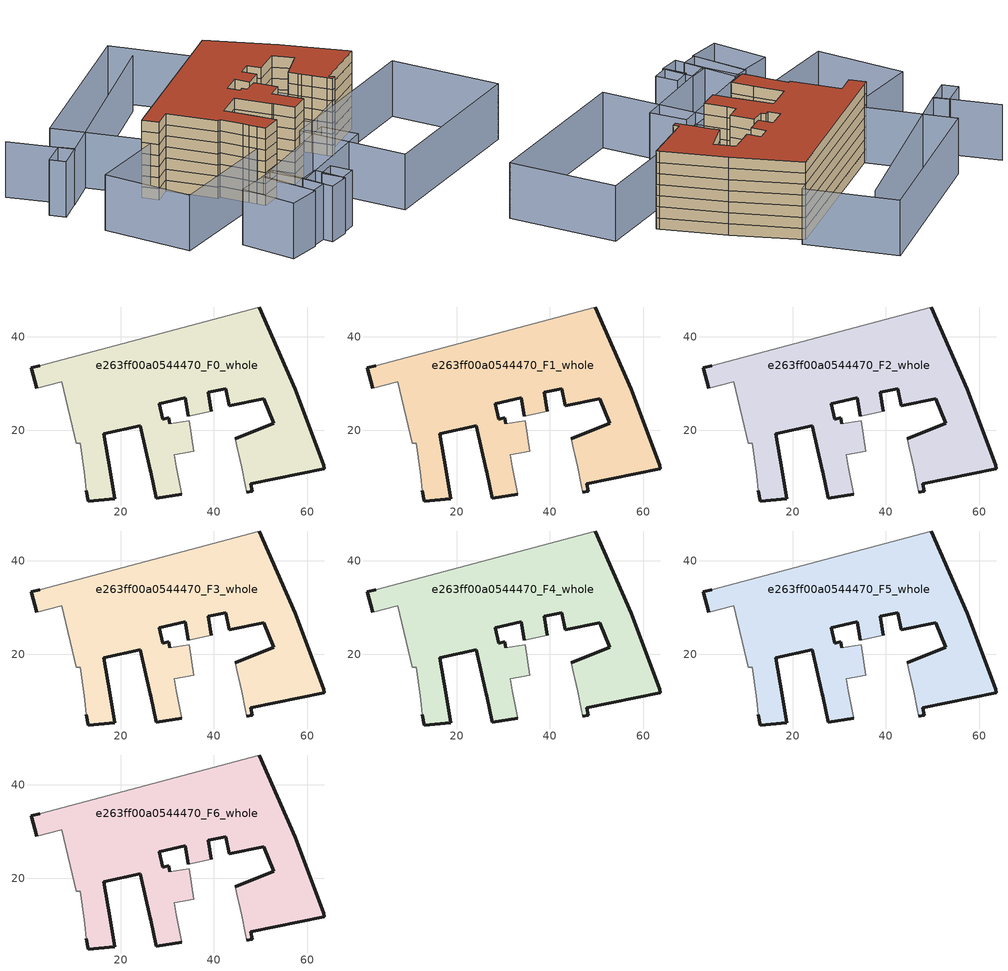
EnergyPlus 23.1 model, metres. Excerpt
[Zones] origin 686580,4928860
e263ff00a0544470_F0_whole
 floor ground (EU_floor_Construction): 49.68,46.39 57.38,28.79 63.45,12.54 63.61,11.71 47.87,8.5 48.23,6.95 47.05,6.74 46.74,8.26 45.92,12.04 45.3,14.9 45.12,15.72 44.57,18.19 52.8,21.45 50.68,26.79 43.28,25.23 42.51,28.91 38.75,28.09 39.42,24.07 34.51,22.99 33.87,26.97 28.26,25.71 29.01,22.39 30.32,22.69 30.56,21.36 34.67,21.99 35.67,15.55 31.47,14.79 31.89,12.22 33.07,6.35 27.61,5.41 26.43,11.11 26.35,11.48 24.16,21 16.39,19.21 17.78,11.23 18.78,5.33 13.07,4.85 12.69,7.09 12.41,9.23 12.17,11.07 11.36,17.26 10.55,17.21 7.42,30.4 2.06,28.95 0.87,33.38 2.65,33.85 z0
 wall outside (EU_wall_Construction): 30.56,21.36 30.32,22.69 29.01,22.39 28.26,25.71 33.87,26.97 34.51,22.99 / 39.42,24.07 38.75,28.09 42.51,28.91 43.28,25.23 50.68,26.79 52.8,21.45 44.57,18.19 / 47.05,6.74 48.23,6.95 47.87,8.5 63.61,11.71 63.45,12.54 57.38,28.79 49.68,46.39 / 2.65,33.85 0.87,33.38 2.06,28.95 / 12.69,7.09 13.07,4.85 18.78,5.33 17.78,11.23 16.39,19.21 24.16,21 26.35,11.48 26.43,11.11 27.61,5.41 33.07,6.35 z0:3
 wall adiabatic (EU_wall_Construction): 33.07,6.35 31.89,12.22 31.47,14.79 35.67,15.55 34.67,21.99 30.56,21.36 / 34.51,22.99 39.42,24.07 / 44.57,18.19 45.12,15.72 45.3,14.9 45.92,12.04 46.74,8.26 47.05,6.74 / 49.68,46.39 2.65,33.85 / 2.06,28.95 7.42,30.4 10.55,17.21 11.36,17.26 12.17,11.07 12.41,9.23 12.69,7.09 z0:3
e263ff00a0544470_F1_whole
 floor to e263ff00a0544470_F0_whole (EU_floor_Construction): 49.68,46.39 57.38,28.79 63.45,12.54 63.61,11.71 47.87,8.5 48.23,6.95 47.05,6.74 46.74,8.26 45.92,12.04 45.3,14.9 45.12,15.72 44.57,18.19 52.8,21.45 50.68,26.79 43.28,25.23 42.51,28.91 38.75,28.09 39.42,24.07 34.51,22.99 33.87,26.97 28.26,25.71 29.01,22.39 30.32,22.69 30.56,21.36 34.67,21.99 35.67,15.55 31.47,14.79 31.89,12.22 33.07,6.35 27.61,5.41 26.43,11.11 26.35,11.48 24.16,21 16.39,19.21 17.78,11.23 18.78,5.33 13.07,4.85 12.69,7.09 12.41,9.23 12.17,11.07 11.36,17.26 10.55,17.21 7.42,30.4 2.06,28.95 0.87,33.38 2.65,33.85 z3
 wall outside (EU_wall_Construction): 30.56,21.36 30.32,22.69 29.01,22.39 28.26,25.71 33.87,26.97 34.51,22.99 / 39.42,24.07 38.75,28.09 42.51,28.91 43.28,25.23 50.68,26.79 52.8,21.45 44.57,18.19 / 47.05,6.74 48.23,6.95 47.87,8.5 63.61,11.71 63.45,12.54 57.38,28.79 49.68,46.39 / 2.65,33.85 0.87,33.38 2.06,28.95 / 12.69,7.09 13.07,4.85 18.78,5.33 17.78,11.23 16.39,19.21 24.16,21 26.35,11.48 26.43,11.11 27.61,5.41 33.07,6.35 z3:6
 wall adiabatic (EU_wall_Construction): 33.07,6.35 31.89,12.22 31.47,14.79 35.67,15.55 34.67,21.99 30.56,21.36 / 34.51,22.99 39.42,24.07 / 44.57,18.19 45.12,15.72 45.3,14.9 45.92,12.04 46.74,8.26 47.05,6.74 / 49.68,46.39 2.65,33.85 / 2.06,28.95 7.42,30.4 10.55,17.21 11.36,17.26 12.17,11.07 12.41,9.23 12.69,7.09 z3:6
e263ff00a0544470_F2_whole
 floor to e263ff00a0544470_F1_whole (EU_floor_Construction): 49.68,46.39 57.38,28.79 63.45,12.54 63.61,11.71 47.87,8.5 48.23,6.95 47.05,6.74 46.74,8.26 45.92,12.04 45.3,14.9 45.12,15.72 44.57,18.19 52.8,21.45 50.68,26.79 43.28,25.23 42.51,28.91 38.75,28.09 39.42,24.07 34.51,22.99 33.87,26.97 28.26,25.71 29.01,22.39 30.32,22.69 30.56,21.36 34.67,21.99 35.67,15.55 31.47,14.79 31.89,12.22 33.07,6.35 27.61,5.41 26.43,11.11 26.35,11.48 24.16,21 16.39,19.21 17.78,11.23 18.78,5.33 13.07,4.85 12.69,7.09 12.41,9.23 12.17,11.07 11.36,17.26 10.55,17.21 7.42,30.4 2.06,28.95 0.87,33.38 2.65,33.85 z6
 wall outside (EU_wall_Construction): 30.56,21.36 30.32,22.69 29.01,22.39 28.26,25.71 33.87,26.97 34.51,22.99 / 39.42,24.07 38.75,28.09 42.51,28.91 43.28,25.23 50.68,26.79 52.8,21.45 44.57,18.19 / 47.05,6.74 48.23,6.95 47.87,8.5 63.61,11.71 63.45,12.54 57.38,28.79 49.68,46.39 / 2.65,33.85 0.87,33.38 2.06,28.95 / 12.69,7.09 13.07,4.85 18.78,5.33 17.78,11.23 16.39,19.21 24.16,21 26.35,11.48 26.43,11.11 27.61,5.41 33.07,6.35 z6:9
 wall adiabatic (EU_wall_Construction): 33.07,6.35 31.89,12.22 31.47,14.79 35.67,15.55 34.67,21.99 30.56,21.36 / 34.51,22.99 39.42,24.07 / 44.57,18.19 45.12,15.72 45.3,14.9 45.92,12.04 46.74,8.26 47.05,6.74 / 49.68,46.39 2.65,33.85 / 2.06,28.95 7.42,30.4 10.55,17.21 11.36,17.26 12.17,11.07 12.41,9.23 12.69,7.09 z6:9
e263ff00a0544470_F3_whole
 floor to e263ff00a0544470_F2_whole (EU_floor_Construction): 49.68,46.39 57.38,28.79 63.45,12.54 63.61,11.71 47.87,8.5 48.23,6.95 47.05,6.74 46.74,8.26 45.92,12.04 45.3,14.9 45.12,15.72 44.57,18.19 52.8,21.45 50.68,26.79 43.28,25.23 42.51,28.91 38.75,28.09 39.42,24.07 34.51,22.99 33.87,26.97 28.26,25.71 29.01,22.39 30.32,22.69 30.56,21.36 34.67,21.99 35.67,15.55 31.47,14.79 31.89,12.22 33.07,6.35 27.61,5.41 26.43,11.11 26.35,11.48 24.16,21 16.39,19.21 17.78,11.23 18.78,5.33 13.07,4.85 12.69,7.09 12.41,9.23 12.17,11.07 11.36,17.26 10.55,17.21 7.42,30.4 2.06,28.95 0.87,33.38 2.65,33.85 z9
 wall outside (EU_wall_Construction): 30.56,21.36 30.32,22.69 29.01,22.39 28.26,25.71 33.87,26.97 34.51,22.99 / 39.42,24.07 38.75,28.09 42.51,28.91 43.28,25.23 50.68,26.79 52.8,21.45 44.57,18.19 / 47.05,6.74 48.23,6.95 47.87,8.5 63.61,11.71 63.45,12.54 57.38,28.79 49.68,46.39 / 2.65,33.85 0.87,33.38 2.06,28.95 / 12.69,7.09 13.07,4.85 18.78,5.33 17.78,11.23 16.39,19.21 24.16,21 26.35,11.48 26.43,11.11 27.61,5.41 33.07,6.35 z9:12
 wall adiabatic (EU_wall_Construction): 33.07,6.35 31.89,12.22 31.47,14.79 35.67,15.55 34.67,21.99 30.56,21.36 / 34.51,22.99 39.42,24.07 / 44.57,18.19 45.12,15.72 45.3,14.9 45.92,12.04 46.74,8.26 47.05,6.74 / 49.68,46.39 2.65,33.85 / 2.06,28.95 7.42,30.4 10.55,17.21 11.36,17.26 12.17,11.07 12.41,9.23 12.69,7.09 z9:12
e263ff00a0544470_F4_whole
 floor to e263ff00a0544470_F3_whole (EU_floor_Construction): 49.68,46.39 57.38,28.79 63.45,12.54 63.61,11.71 47.87,8.5 48.23,6.95 47.05,6.74 46.74,8.26 45.92,12.04 45.3,14.9 45.12,15.72 44.57,18.19 52.8,21.45 50.68,26.79 43.28,25.23 42.51,28.91 38.75,28.09 39.42,24.07 34.51,22.99 33.87,26.97 28.26,25.71 29.01,22.39 30.32,22.69 30.56,21.36 34.67,21.99 35.67,15.55 31.47,14.79 31.89,12.22 33.07,6.35 27.61,5.41 26.43,11.11 26.35,11.48 24.16,21 16.39,19.21 17.78,11.23 18.78,5.33 13.07,4.85 12.69,7.09 12.41,9.23 12.17,11.07 11.36,17.26 10.55,17.21 7.42,30.4 2.06,28.95 0.87,33.38 2.65,33.85 z12
 wall outside (EU_wall_Construction): 30.56,21.36 30.32,22.69 29.01,22.39 28.26,25.71 33.87,26.97 34.51,22.99 / 39.42,24.07 38.75,28.09 42.51,28.91 43.28,25.23 50.68,26.79 52.8,21.45 44.57,18.19 / 47.05,6.74 48.23,6.95 47.87,8.5 63.61,11.71 63.45,12.54 57.38,28.79 49.68,46.39 / 2.65,33.85 0.87,33.38 2.06,28.95 / 12.69,7.09 13.07,4.85 18.78,5.33 17.78,11.23 16.39,19.21 24.16,21 26.35,11.48 26.43,11.11 27.61,5.41 33.07,6.35 z12:15
 wall adiabatic (EU_wall_Construction): 33.07,6.35 31.89,12.22 31.47,14.79 35.67,15.55 34.67,21.99 30.56,21.36 / 34.51,22.99 39.42,24.07 / 44.57,18.19 45.12,15.72 45.3,14.9 45.92,12.04 46.74,8.26 47.05,6.74 / 49.68,46.39 2.65,33.85 / 2.06,28.95 7.42,30.4 10.55,17.21 11.36,17.26 12.17,11.07 12.41,9.23 12.69,7.09 z12:15
e263ff00a0544470_F5_whole
 floor to e263ff00a0544470_F4_whole (EU_floor_Construction): 49.68,46.39 57.38,28.79 63.45,12.54 63.61,11.71 47.87,8.5 48.23,6.95 47.05,6.74 46.74,8.26 45.92,12.04 45.3,14.9 45.12,15.72 44.57,18.19 52.8,21.45 50.68,26.79 43.28,25.23 42.51,28.91 38.75,28.09 39.42,24.07 34.51,22.99 33.87,26.97 28.26,25.71 29.01,22.39 30.32,22.69 30.56,21.36 34.67,21.99 35.67,15.55 31.47,14.79 31.89,12.22 33.07,6.35 27.61,5.41 26.43,11.11 26.35,11.48 24.16,21 16.39,19.21 17.78,11.23 18.78,5.33 13.07,4.85 12.69,7.09 12.41,9.23 12.17,11.07 11.36,17.26 10.55,17.21 7.42,30.4 2.06,28.95 0.87,33.38 2.65,33.85 z15
 wall outside (EU_wall_Construction): 30.56,21.36 30.32,22.69 29.01,22.39 28.26,25.71 33.87,26.97 34.51,22.99 / 39.42,24.07 38.75,28.09 42.51,28.91 43.28,25.23 50.68,26.79 52.8,21.45 44.57,18.19 / 47.05,6.74 48.23,6.95 47.87,8.5 63.61,11.71 63.45,12.54 57.38,28.79 49.68,46.39 / 2.65,33.85 0.87,33.38 2.06,28.95 / 12.69,7.09 13.07,4.85 18.78,5.33 17.78,11.23 16.39,19.21 24.16,21 26.35,11.48 26.43,11.11 27.61,5.41 33.07,6.35 z15:18
 wall adiabatic (EU_wall_Construction): 33.07,6.35 31.89,12.22 31.47,14.79 35.67,15.55 34.67,21.99 30.56,21.36 / 34.51,22.99 39.42,24.07 / 44.57,18.19 45.12,15.72 45.3,14.9 45.92,12.04 46.74,8.26 47.05,6.74 / 49.68,46.39 2.65,33.85 / 2.06,28.95 7.42,30.4 10.55,17.21 11.36,17.26 12.17,11.07 12.41,9.23 12.69,7.09 z15:18
e263ff00a0544470_F6_whole
 floor to e263ff00a0544470_F5_whole (EU_floor_Construction): 49.68,46.39 57.38,28.79 63.45,12.54 63.61,11.71 47.87,8.5 48.23,6.95 47.05,6.74 46.74,8.26 45.92,12.04 45.3,14.9 45.12,15.72 44.57,18.19 52.8,21.45 50.68,26.79 43.28,25.23 42.51,28.91 38.75,28.09 39.42,24.07 34.51,22.99 33.87,26.97 28.26,25.71 29.01,22.39 30.32,22.69 30.56,21.36 34.67,21.99 35.67,15.55 31.47,14.79 31.89,12.22 33.07,6.35 27.61,5.41 26.43,11.11 26.35,11.48 24.16,21 16.39,19.21 17.78,11.23 18.78,5.33 13.07,4.85 12.69,7.09 12.41,9.23 12.17,11.07 11.36,17.26 10.55,17.21 7.42,30.4 2.06,28.95 0.87,33.38 2.65,33.85 z18
 wall outside (EU_wall_Construction): 30.56,21.36 30.32,22.69 29.01,22.39 28.26,25.71 33.87,26.97 34.51,22.99 / 39.42,24.07 38.75,28.09 42.51,28.91 43.28,25.23 50.68,26.79 52.8,21.45 44.57,18.19 / 47.05,6.74 48.23,6.95 47.87,8.5 63.61,11.71 63.45,12.54 57.38,28.79 49.68,46.39 / 2.65,33.85 0.87,33.38 2.06,28.95 / 12.69,7.09 13.07,4.85 18.78,5.33 17.78,11.23 16.39,19.21 24.16,21 26.35,11.48 26.43,11.11 27.61,5.41 33.07,6.35 z18:21
 wall adiabatic (EU_wall_Construction): 33.07,6.35 31.89,12.22 31.47,14.79 35.67,15.55 34.67,21.99 30.56,21.36 / 34.51,22.99 39.42,24.07 / 44.57,18.19 45.12,15.72 45.3,14.9 45.92,12.04 46.74,8.26 47.05,6.74 / 49.68,46.39 2.65,33.85 / 2.06,28.95 7.42,30.4 10.55,17.21 11.36,17.26 12.17,11.07 12.41,9.23 12.69,7.09 z18:21
 roof outside (EU_roof_Construction): 63.61,11.71 63.45,12.54 57.38,28.79 49.68,46.39 2.65,33.85 0.87,33.38 2.06,28.95 7.42,30.4 10.55,17.21 11.36,17.26 12.17,11.07 12.41,9.23 12.69,7.09 13.07,4.85 18.78,5.33 17.78,11.23 16.39,19.21 24.16,21 26.35,11.48 26.43,11.11 27.61,5.41 33.07,6.35 31.89,12.22 31.47,14.79 35.67,15.55 34.67,21.99 30.56,21.36 30.32,22.69 29.01,22.39 28.26,25.71 33.87,26.97 34.51,22.99 39.42,24.07 38.75,28.09 42.51,28.91 43.28,25.23 50.68,26.79 52.8,21.45 44.57,18.19 45.12,15.72 45.3,14.9 45.92,12.04 46.74,8.26 47.05,6.74 48.23,6.95 47.87,8.5 z21
shading: 43.89,63.07 -11.34,45.17 / -11.34,45.17 -16.73,61.8 / 13.73,-13.54 14.37,-19.45 / 14.37,-19.45 9.41,-19.99 / 9.41,-19.99 8.77,-14.08 / 8.77,-14.08 13.73,-13.54 / 9.25,-11.8 9.42,-20.5 / 9.42,-20.5 3.57,-20.61 / 3.57,-20.61 3.4,-11.91 / 3.4,-11.91 9.25,-11.8 / -0.94,-17.91 -0.86,-2.92 / -0.86,-2.92 3.8,-2.95 / 3.8,-2.95 3.72,-17.93 / 3.72,-17.93 -0.94,-17.91 / -9.88,-2.83 -0.51,-3.1 / -0.51,-3.1 -0.95,-18.29 / -0.95,-18.29 -10.33,-18.02 / -10.33,-18.02 -9.88,-2.83 / 77.45,-22.25 29.41,-25.53 / 29.41,-25.53 27.4,4.02 / 27.4,4.02 75.44,7.29 / 75.44,7.29 77.45,-22.25 / 32.39,0.89 33.55,-9.11 / 33.55,-9.11 3.63,-12.58 / 3.63,-12.58 2.47,-2.58 / 2.47,-2.58 32.39,0.89 / 33.53,4.04 29.91,22.17 / 29.91,22.17 43.43,24.87 / 43.43,24.87 47.05,6.74 / 47.05,6.74 33.53,4.04 / 12.69,7.09 -19.9,6.34 / -19.9,6.34 -20.45,30.6 / -20.45,30.6 12.14,31.35 / 12.14,31.35 12.69,7.09 / -11.27,45.19 -18.94,42.91 / -18.94,42.91 -20.15,47 / -20.15,47 -12.49,49.28 / -12.49,49.28 -11.27,45.19 / 2.93,32.91 -4.02,57 / -4.02,57 45.55,71.3 / 45.55,71.3 52.5,47.2 / 52.5,47.2 2.93,32.91 z0:15
[Building]
EU S2 Campaign: North Axis=0; Terrain=City; Solar Distribution=FullExterior
[Site:Location]
Bologna: Latitude=44.5; Longitude=11.25; Time Zone=1; Elevation=37
[SizingPeriod:WeatherFileDays]
AnnualSizingPeriod: Begin Month=1; Begin Day of Month=1; End Month=12; End Day of Month=31; Day of Week for Start Day=Monday; Use Weather File Daylight Saving Period=No; Use Weather File Rain and Snow Indicators=No
[MATERIAL]
EU_InternalMass_Material: Roughness=MediumRough; Thickness=0.1; Conductivity=1; Density=1800; Specific Heat=900; Thermal Absorptance=0.9; Solar Absorptance=0.7; Visible Absorptance=0.7
[MATERIAL:NOMASS] Roughness=MediumRough; Thermal Absorptance=0.9; Solar Absorptance=0.7; Visible Absorptance=0.7
Name | Thermal Resistance
EU_wall_NoMass | 0.905828
EU_roof_NoMass | 0.37593
EU_floor_NoMass | 0.67114
[CONSTRUCTION]
EU_wall_Construction: EU_wall_NoMass
EU_roof_Construction: EU_roof_NoMass
EU_floor_Construction: EU_floor_NoMass
EU_InternalMass_Construction: EU_InternalMass_Material
[ZONE] Type=1; Multiplier=1; Ceiling Height=autocalculate; Volume=3822.24; Floor Area=autocalculate; Part of Total Floor Area=Yes
e263ff00a0544470_F0_whole; e263ff00a0544470_F1_whole; e263ff00a0544470_F2_whole; e263ff00a0544470_F3_whole; e263ff00a0544470_F4_whole; e263ff00a0544470_F5_whole; e263ff00a0544470_F6_whole
[INTERNALMASS] Construction=EU_InternalMass_Construction; Surface Area=1222.24
Name | Zone or ZoneList
e263ff00a0544470_F0_whole_EU_InternalMass | e263ff00a0544470_F0_whole
e263ff00a0544470_F1_whole_EU_InternalMass | e263ff00a0544470_F1_whole
e263ff00a0544470_F2_whole_EU_InternalMass | e263ff00a0544470_F2_whole
e263ff00a0544470_F3_whole_EU_InternalMass | e263ff00a0544470_F3_whole
e263ff00a0544470_F4_whole_EU_InternalMass | e263ff00a0544470_F4_whole
e263ff00a0544470_F5_whole_EU_InternalMass | e263ff00a0544470_F5_whole
e263ff00a0544470_F6_whole_EU_InternalMass | e263ff00a0544470_F6_whole
[OTHEREQUIPMENT] Fuel Type=Electricity; Design Level Calculation Method=Watts/Area; Power per Zone Floor Area=1; Fraction Latent=0; Fraction Radiant=0; Fraction Lost=0; Carbon Dioxide Generation Rate=0; EndUse Subcategory=EU_Step8_InternalGains
Name | Zone or ZoneList or Space or SpaceList | Schedule
EU_Step8_InternalGain_e263ff00a0544470_F0_whole_f000 | e263ff00a0544470_F0_whole | EU_Step8_GainSchedule_e263ff00a0544470_F0_whole_f000
EU_Step8_InternalGain_e263ff00a0544470_F1_whole_f000 | e263ff00a0544470_F1_whole | EU_Step8_GainSchedule_e263ff00a0544470_F1_whole_f000
EU_Step8_InternalGain_e263ff00a0544470_F2_whole_f000 | e263ff00a0544470_F2_whole | EU_Step8_GainSchedule_e263ff00a0544470_F2_whole_f000
EU_Step8_InternalGain_e263ff00a0544470_F3_whole_f000 | e263ff00a0544470_F3_whole | EU_Step8_GainSchedule_e263ff00a0544470_F3_whole_f000
EU_Step8_InternalGain_e263ff00a0544470_F4_whole_f000 | e263ff00a0544470_F4_whole | EU_Step8_GainSchedule_e263ff00a0544470_F4_whole_f000
EU_Step8_InternalGain_e263ff00a0544470_F5_whole_f000 | e263ff00a0544470_F5_whole | EU_Step8_GainSchedule_e263ff00a0544470_F5_whole_f000
EU_Step8_InternalGain_e263ff00a0544470_F6_whole_f000 | e263ff00a0544470_F6_whole | EU_Step8_GainSchedule_e263ff00a0544470_F6_whole_f000
[ZONEVENTILATION:DESIGNFLOWRATE] Schedule=EU_AlwaysOn; Design Flow Rate Calculation Method=AirChanges/Hour; Air Changes per Hour=0.73129; Ventilation Type=Natural; Fan Pressure Rise=0; Fan Total Efficiency=1; Constant Term Coefficient=1; Temperature Term Coefficient=0; Velocity Term Coefficient=0; Velocity Squared Term Coefficient=0; Minimum Indoor Temperature=-100; Maximum Indoor Temperature=100; Delta Temperature=-100; Minimum Outdoor Temperature=-100; Maximum Outdoor Temperature=100; Maximum Wind Speed=40
Name | Zone or ZoneList or Space or SpaceList
EU_ConstantAir_e263ff00a0544470_F0_whole | e263ff00a0544470_F0_whole
EU_ConstantAir_e263ff00a0544470_F1_whole | e263ff00a0544470_F1_whole
EU_ConstantAir_e263ff00a0544470_F2_whole | e263ff00a0544470_F2_whole
EU_ConstantAir_e263ff00a0544470_F3_whole | e263ff00a0544470_F3_whole
EU_ConstantAir_e263ff00a0544470_F4_whole | e263ff00a0544470_F4_whole
EU_ConstantAir_e263ff00a0544470_F5_whole | e263ff00a0544470_F5_whole
EU_ConstantAir_e263ff00a0544470_F6_whole | e263ff00a0544470_F6_whole
[HVACTEMPLATE:THERMOSTAT] Constant Heating Setpoint=20; Constant Cooling Setpoint=50
EU_HeatOnly_e263ff00a0544470_F0_whole; EU_HeatOnly_e263ff00a0544470_F1_whole; EU_HeatOnly_e263ff00a0544470_F2_whole; EU_HeatOnly_e263ff00a0544470_F3_whole; EU_HeatOnly_e263ff00a0544470_F4_whole; EU_HeatOnly_e263ff00a0544470_F5_whole; EU_HeatOnly_e263ff00a0544470_F6_whole
[HVACTEMPLATE:ZONE:IDEALLOADSAIRSYSTEM] System Availability Schedule=EU_AlwaysOn; Maximum Heating Supply Air Temperature=50; Minimum Cooling Supply Air Temperature=13; Maximum Heating Supply Air Humidity Ratio=0.0156; Minimum Cooling Supply Air Humidity Ratio=0.0077; Heating Limit=NoLimit; Cooling Limit=NoLimit; Heating Availability Schedule=EU_AlwaysOn; Cooling Availability Schedule=EU_CoolingOff; Dehumidification Control Type=ConstantSensibleHeatRatio; Cooling Sensible Heat Ratio=0.7; Dehumidification Setpoint=60; Humidification Control Type=None; Humidification Setpoint=30; Outdoor Air Method=None; Outdoor Air Flow Rate per Person=0.00944; Outdoor Air Flow Rate per Zone Floor Area=0; Outdoor Air Flow Rate per Zone=0; Demand Controlled Ventilation Type=None; Outdoor Air Economizer Type=NoEconomizer; Heat Recovery Type=None; Sensible Heat Recovery Effectiveness=0.7; Latent Heat Recovery Effectiveness=0.65
Name | Template Thermostat
e263ff00a0544470_F0_whole | EU_HeatOnly_e263ff00a0544470_F0_whole
e263ff00a0544470_F1_whole | EU_HeatOnly_e263ff00a0544470_F1_whole
e263ff00a0544470_F2_whole | EU_HeatOnly_e263ff00a0544470_F2_whole
e263ff00a0544470_F3_whole | EU_HeatOnly_e263ff00a0544470_F3_whole
e263ff00a0544470_F4_whole | EU_HeatOnly_e263ff00a0544470_F4_whole
e263ff00a0544470_F5_whole | EU_HeatOnly_e263ff00a0544470_F5_whole
e263ff00a0544470_F6_whole | EU_HeatOnly_e263ff00a0544470_F6_whole
[SIZING:ZONE] Zone Cooling Design Supply Air Temperature Input Method=SupplyAirTemperature; Zone Cooling Design Supply Air Temperature=13; Zone Heating Design Supply Air Temperature Input Method=SupplyAirTemperature; Zone Heating Design Supply Air Temperature=50; Zone Cooling Design Supply Air Humidity Ratio=0.008; Zone Heating Design Supply Air Humidity Ratio=0.008; Cooling Design Air Flow Method=DesignDay; Cooling Design Air Flow Rate=0; Cooling Minimum Air Flow per Zone Floor Area=0.000762; Cooling Minimum Air Flow=0; Cooling Minimum Air Flow Fraction=0.2; Heating Design Air Flow Method=DesignDay; Heating Design Air Flow Rate=0; Heating Maximum Air Flow per Zone Floor Area=0.002032; Heating Maximum Air Flow=0.141576; Heating Maximum Air Flow Fraction=0.3; Account for Dedicated Outdoor Air System=No; Dedicated Outdoor Air System Control Strategy=NeutralSupplyAir; Dedicated Outdoor Air Low Setpoint Temperature for Design=autosize; Dedicated Outdoor Air High Setpoint Temperature for Design=autosize; Zone Load Sizing Method=Sensible Load Only No Latent Load; Zone Latent Cooling Design Supply Air Humidity Ratio Input Method=HumidityRatioDifference; Zone Cooling Design Supply Air Humidity Ratio Difference=0.005; Zone Latent Heating Design Supply Air Humidity Ratio Input Method=HumidityRatioDifference; Zone Humidification Design Supply Air Humidity Ratio Difference=0.005
e263ff00a0544470_F0_whole; e263ff00a0544470_F1_whole; e263ff00a0544470_F2_whole; e263ff00a0544470_F3_whole; e263ff00a0544470_F4_whole; e263ff00a0544470_F5_whole; e263ff00a0544470_F6_whole
[SCHEDULE:CONSTANT]
Name | Hourly Value
EU_AlwaysOn | 1
EU_CoolingOff | 0
[SCHEDULE:FILE] Column Number=1; Rows to Skip at Top=0; Number of Hours of Data=8760; Column Separator=Comma; Interpolate to Timestep=No; Minutes per Item=60; Adjust Schedule for Daylight Savings=Yes
Name | File
EU_Step8_GainSchedule_e263ff00a0544470_F0_whole_f000 | ../../schedules/e263ff00a0544470/e263ff00a0544470_F0_whole_f000_gain.csv
EU_Step8_GainSchedule_e263ff00a0544470_F1_whole_f000 | ../../schedules/e263ff00a0544470/e263ff00a0544470_F1_whole_f000_gain.csv
EU_Step8_GainSchedule_e263ff00a0544470_F2_whole_f000 | ../../schedules/e263ff00a0544470/e263ff00a0544470_F2_whole_f000_gain.csv
EU_Step8_GainSchedule_e263ff00a0544470_F3_whole_f000 | ../../schedules/e263ff00a0544470/e263ff00a0544470_F3_whole_f000_gain.csv
EU_Step8_GainSchedule_e263ff00a0544470_F4_whole_f000 | ../../schedules/e263ff00a0544470/e263ff00a0544470_F4_whole_f000_gain.csv
EU_Step8_GainSchedule_e263ff00a0544470_F5_whole_f000 | ../../schedules/e263ff00a0544470/e263ff00a0544470_F5_whole_f000_gain.csv
EU_Step8_GainSchedule_e263ff00a0544470_F6_whole_f000 | ../../schedules/e263ff00a0544470/e263ff00a0544470_F6_whole_f000_gain.csv
